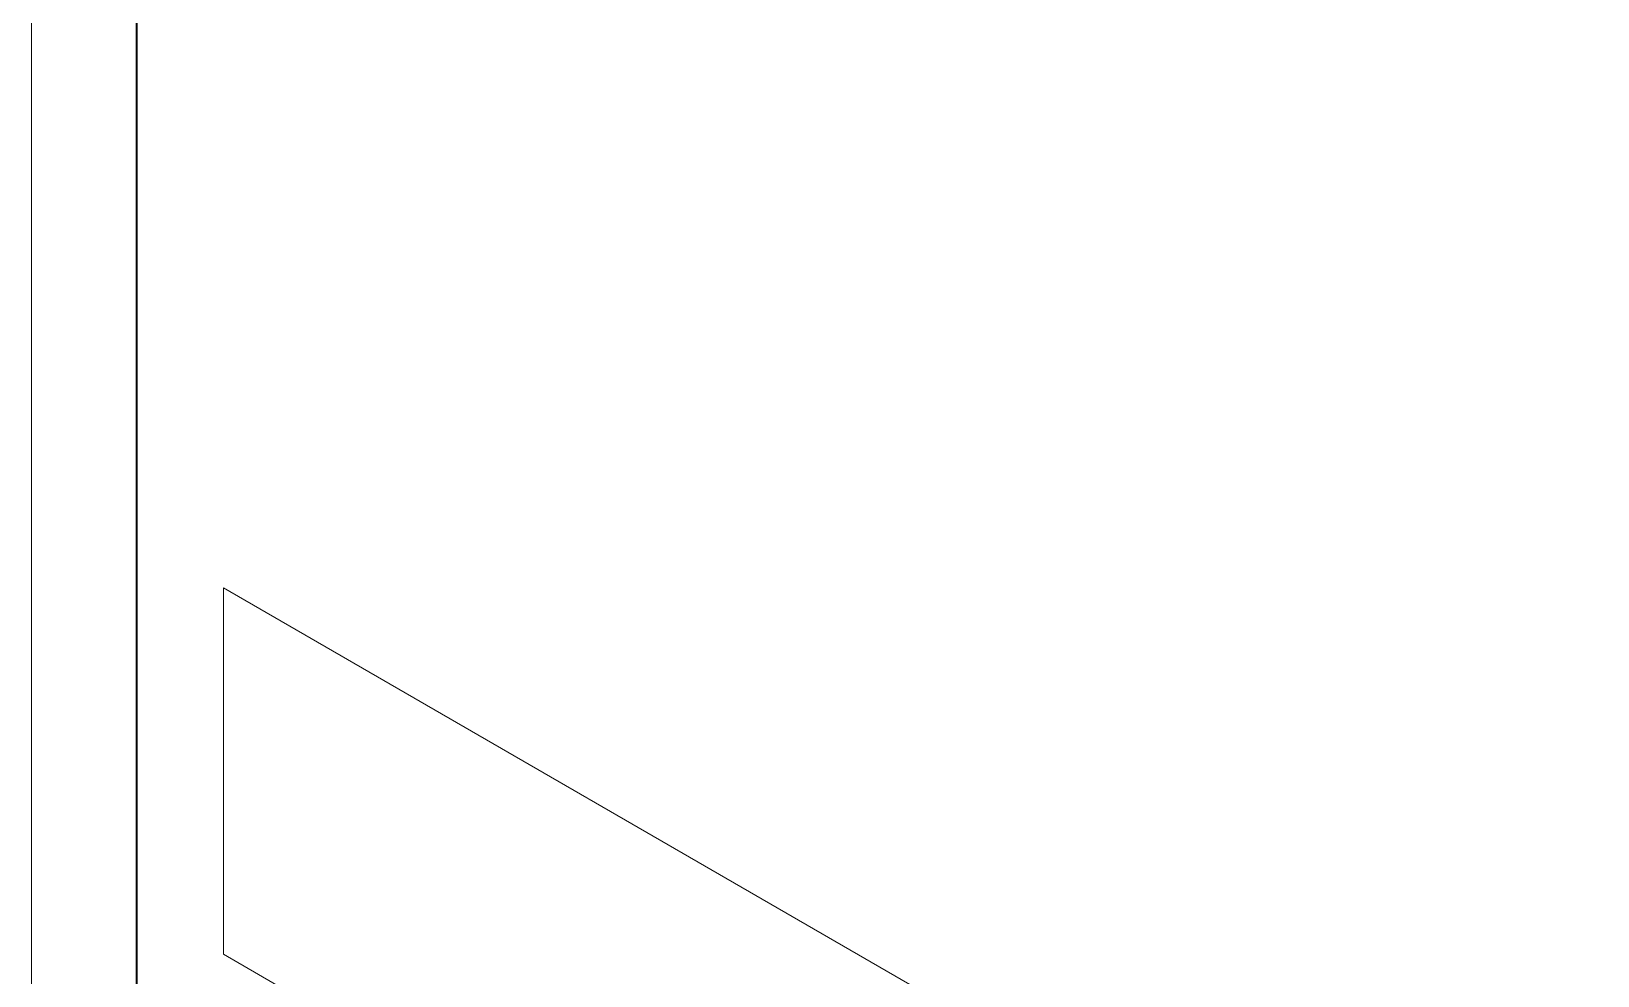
# Model space of a CAD drawing. Header units: inches. Extents: x 67578 to 72421, y -34894 to -31675.
# Drawn here: x 69695.46 to 69712.13, y -33311.05 to -33301.01 of the extents above; entities that cross this region are included whole.
import ezdxf

# ---------------------------------------------------------------- set-up
doc = ezdxf.new("R2010")
doc.units = ezdxf.units.IN
doc.header["$MEASUREMENT"] = 0

# ---------------------------------------------------------------- blocks, each defined once
blk = doc.blocks.new('ET200S')
at = {"lineweight": 0}
for p, q in [((64.727, -33.379), (64.727, 36.932)), ((65.428, 36.929), (65.428, -28.555)), ((65.434, -33.379), (65.434, 36.932)), ((66.011, 25.579), (66.011, 23.13)), ((66.011, 25.579), (75.203, 20.272)), ((66.011, 23.13), (66.772, 22.69))]:
    blk.add_line(p, q, dxfattribs=at)

msp = doc.modelspace()

# ---------------------------------------------------------------- block references
at = {"xscale": 1.59100124616462, "yscale": 1.59100124616462, "zscale": 1.59100124616462}
msp.add_blockref('ET200S', (69592.479, -33347.624), dxfattribs=at)

doc.saveas('drawing.dxf')
